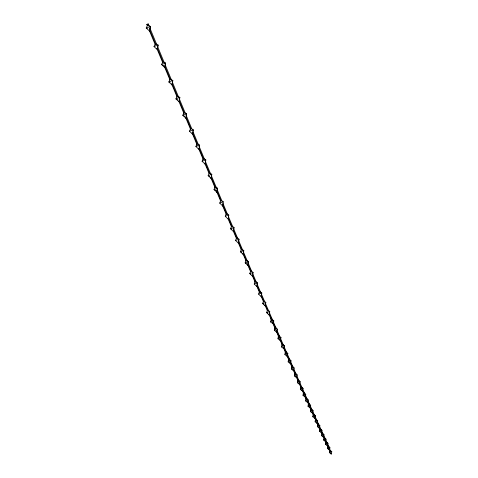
<?xml version="1.0" encoding="UTF-8"?>
<svg xmlns="http://www.w3.org/2000/svg" width="478" height="478" viewBox="0 0 478 478"><rect width="100%" height="100%" fill="white"/><g stroke="black" fill="none" stroke-linecap="round" stroke-linejoin="round"><path stroke-width="0.72" d="M327.484 448.519L327.824 445.562L329.922 447.659L329.324 450.013L327.484 448.519L328.314 447.181L327.824 445.562M329.384 452.612L329.718 449.684L331.798 451.764L331.206 454.1L329.384 452.612L330.208 451.292L329.718 449.684M321.533 435.703L321.885 432.656L324.048 434.813L323.421 437.221L321.533 435.703L322.375 434.293L321.885 432.656M323.558 440.065L323.911 437.053L326.05 439.186L325.434 441.582L323.558 440.065L324.401 438.685L323.911 437.053M325.542 444.337L325.888 441.355L328.01 443.47L327.4 445.843L325.542 444.337L326.378 442.975L325.888 441.355M315.11 421.823L315.48 418.68L317.715 420.897L317.051 423.365L315.11 421.823L315.97 420.341L315.48 418.68M317.338 426.675L317.703 423.562L319.913 425.761L319.262 428.21L317.338 426.675L318.199 425.217L317.703 423.562M319.459 431.24L319.818 428.157L322.005 430.337L321.365 432.769L319.459 431.24L320.308 429.806L319.818 428.157M310.443 411.624L310.825 408.415L313.108 410.68L312.421 413.189L310.443 411.624L311.315 410.094L310.825 408.415M312.803 416.78L313.18 413.607L315.438 415.848L314.763 418.334L312.803 416.78L313.67 415.274L313.18 413.607M303.022 395.414L303.422 392.103L305.783 394.434L305.054 396.997L303.022 395.414L303.912 393.794L303.422 392.103M305.556 400.946L305.95 397.672L308.28 399.978L307.569 402.524L305.556 400.946L306.44 399.357L305.95 397.672M308.023 406.348L308.418 403.109L310.724 405.392L310.025 407.919L308.023 406.348L308.908 404.788L308.418 403.109M297.376 382.776L297.794 379.395L300.202 381.767L299.449 384.372L297.376 382.776L298.278 381.091L297.794 379.395M300.309 389.403L300.722 386.057L303.106 388.411L302.365 390.992L300.309 389.403L301.212 387.754L300.722 386.057M291.299 369.034L291.729 365.58L294.191 368.006L293.408 370.641L291.299 369.034L292.213 367.283L291.729 365.58M294.376 375.989L294.801 372.571L297.232 374.967L296.462 377.59L294.376 375.989L295.285 374.268L294.801 372.571M284.912 354.61L285.36 351.085L287.881 353.553L287.063 356.224L284.912 354.61L285.838 352.788L285.36 351.085M288.144 361.912L288.587 358.422L291.072 360.866L290.271 363.519L288.144 361.912L289.065 360.125L288.587 358.422M281.572 347.034L282.026 343.467L284.571 345.958L283.735 348.647L281.572 347.034L282.498 345.17L282.026 343.467M274.312 330.346L274.79 326.707L277.389 329.24L276.517 331.965L274.312 330.346L275.25 328.398L274.79 326.707M277.987 338.794L278.453 335.192L281.028 337.707L280.174 340.408L277.987 338.794L278.919 336.888L278.453 335.192M269.275 315.217L269.765 311.489L267.525 309.881L266.61 312.624L269.275 315.217L268.971 314.082M270.715 322.07L271.199 318.396L273.828 320.959L272.938 323.69L270.715 322.07L271.659 320.087L271.199 318.396M265.338 306.117L265.84 302.347L263.575 300.74L262.637 303.5L265.338 306.117L265.039 304.988M247.968 265.547L248.506 261.615L246.17 260.02L245.142 262.828L247.968 265.547L247.688 264.448M243.272 254.541L243.822 250.562L241.462 248.972L240.41 251.792L243.272 254.541L242.997 253.442M222.7 205.964L223.304 201.806L220.866 200.258L219.701 203.114L222.7 205.964L222.461 204.913M217.024 192.425L217.645 188.224L215.19 186.689L213.995 189.551L217.024 192.425L216.791 191.391M211.192 178.503L211.826 174.255L209.346 172.743L208.121 175.605L211.192 178.503L210.965 177.493M205.187 164.181L205.833 159.885L203.341 158.391L202.08 161.259L205.187 164.181L204.978 163.189M192.622 134.187L193.303 129.795L190.77 128.343L189.437 131.217L192.622 134.187L192.341 132.764M185.984 118.281L186.683 113.842L184.132 112.414L182.763 115.282L185.984 118.281L185.727 116.895M172.11 85.018L172.845 80.477L170.258 79.109L168.806 81.971L172.11 85.018L171.895 83.722M164.85 67.613L165.603 63.024L162.998 61.686L161.504 64.542L164.85 67.613L164.659 66.364M157.364 49.664L158.134 45.028L155.517 43.725L153.976 46.569L157.364 49.664L157.202 48.469M148.18 23.9L146.202 28.023L149.638 31.148L150.433 26.451L146.776 24.42L148.18 23.9L149.034 25.961M329.061 449.063L329.706 449.655L329.862 448.776L323.702 435.339M157.573 47.089L158.134 45.028L153.976 46.569M165.227 64.363L165.603 63.024L161.504 64.542M172.277 82.425L172.845 80.477L168.806 81.971L170.043 82.67M179.489 98.671L179.865 97.41L177.302 96.012L175.886 98.874L179.154 101.898L179.865 97.41L175.886 98.874L177.702 99.884M186.109 115.676L186.683 113.842L182.763 115.282L184.544 116.25M192.921 130.984L193.303 129.795L189.437 131.217M199.093 146.836L199.673 145.103L197.157 143.627L195.861 146.495L199.009 149.447L199.673 145.103L195.861 146.495M205.355 161.289L205.833 159.885L202.08 161.259M258.568 294.131L259.524 291.359L261.807 292.966L261.299 296.778L258.568 294.131L261.807 292.966L261.329 294.03M254.23 284.034L255.21 281.249L257.511 282.856L256.991 286.704L254.23 284.034L257.511 282.856L257.033 283.938M216.677 190.877L217.645 188.224L213.995 189.551L215.602 190.346M235.552 240.452L236.628 237.62L239.012 239.203L238.444 243.224L235.552 240.452L239.012 239.203L238.283 240.996M233.575 228.753L234.059 227.522L231.663 225.951L230.551 228.795L233.485 231.591L234.059 227.522L230.551 228.795L231.824 229.386M225.258 216.307L226.393 213.457L228.813 215.016L228.221 219.133L225.258 216.307L228.813 215.016L228.329 216.277L232.971 227.217M247.789 263.324L248.506 261.615L245.142 262.828L246.343 263.36M252.587 273.488L253.071 272.376L250.747 270.775L249.743 273.571L252.539 276.266L253.071 272.376L249.743 273.571L250.926 274.085M211.826 174.255L208.121 175.605L209.764 176.436M219.701 203.114L223.304 201.806M243.822 250.562L240.41 251.792L241.635 252.342M265.84 302.347L262.637 303.5L263.76 303.96M269.765 311.489L266.61 312.624L267.71 313.066M331.798 451.764L330.208 451.292L331.206 454.1M329.922 447.659L328.314 447.181L329.324 450.013M328.01 443.47L326.378 442.975L327.4 445.843M326.05 439.186L324.401 438.685L325.434 441.582M324.048 434.813L322.375 434.293L323.421 437.221M322.005 430.337L320.308 429.806L321.365 432.769M319.913 425.761L318.199 425.217L319.262 428.21M317.715 420.897L315.97 420.341L317.051 423.365M315.438 415.848L313.67 415.274L314.763 418.334M313.108 410.68L311.315 410.094L312.421 413.189M310.724 405.392L308.908 404.788L310.025 407.919M308.28 399.978L306.44 399.357L307.569 402.524M305.783 394.434L303.912 393.794L305.054 396.997M303.106 388.411L301.212 387.754L302.365 390.992M300.202 381.767L298.278 381.091L299.449 384.372M297.232 374.967L295.285 374.268L296.462 377.59M294.191 368.006L292.213 367.283L293.408 370.641M291.072 360.866L289.065 360.125L290.271 363.519M287.881 353.553L285.838 352.788L287.063 356.224M284.571 345.958L282.498 345.17L283.735 348.647M281.028 337.707L278.919 336.888L280.174 340.408M277.389 329.24L275.25 328.398L276.517 331.965M273.828 320.959L271.659 320.087L272.938 323.69M162.765 65.271L164.032 66M147.302 28.68L146.202 28.023L150.433 26.451L149.5 30L149.638 31.148M316.992 422.881L317.607 424.219M319.155 427.577L320.087 429.591M321.324 432.279L321.939 433.618M325.345 441.003L326.277 443.022M327.203 445.036L328.129 447.05M317.063 422.158L318.294 424.84M319.22 426.854L320.146 428.862M321.383 431.544L322.303 433.558M323.23 435.572L324.156 437.585M325.393 440.262L326.313 442.275M327.55 444.958L328.476 446.972M329.091 448.31L329.706 449.655M317.231 421.232L323.086 433.994M302.233 389.474L304.05 393.472M305.263 396.143L306.165 398.144M307.683 401.478L309.194 404.812M310.103 406.814L311.614 410.148M312.522 412.15L313.735 414.82M314.644 416.822L315.85 419.487M302.108 390.156L303.626 393.496M304.839 396.166L306.051 398.837M307.264 401.508L308.483 404.173M310.001 407.513L310.909 409.515M312.427 412.855L313.335 414.856M314.554 417.527L315.767 420.198M302.723 389.158L307.258 399.184M307.862 400.516L316.932 420.562M283.801 347.524L285.88 352.262M287.069 354.969L289.148 359.707M290.337 362.414L292.124 366.471M293.313 369.177L295.093 373.24M296.581 376.622L298.069 380.004M299.551 383.392L301.038 386.774M283.615 348.199L285.701 352.937M286.896 355.644L288.682 359.707M290.17 363.095L291.962 367.158M293.151 369.87L294.639 373.252M296.133 376.64L297.919 380.703M299.109 383.41L300.901 387.473M283.418 345.134L280.478 338.328M284.016 346.49L286.985 353.266M287.577 354.622L293.217 367.492M293.809 368.849L296.187 374.268M296.778 375.624L299.15 381.05M299.748 382.4L302.12 387.825M259.99 292.428L256.782 284.936M261.167 295.153L263.808 301.271M264.985 303.996L267.925 310.796M269.389 314.201L271.45 318.963M273.213 323.044L275.268 327.806M276.439 330.531L278.794 335.968M280.263 339.374L282.319 344.136M259.452 292.405L256.817 286.274M260.922 295.81L263.575 301.935M265.045 305.334L267.405 310.784M268.875 314.183L271.229 319.633M272.705 323.032L275.059 328.482M276.236 331.2L278.298 335.968M279.767 339.368L281.829 344.136M260.528 292.016L257.033 283.836M261.113 293.378L264.633 301.552M265.517 303.596L268.744 311.088M269.329 312.451L276.374 328.792M276.959 330.155L279.893 336.966M231.818 226.315L228.347 218.111M233.563 230.402L237.046 238.582M238.205 241.312L241.689 249.492M243.141 252.898L246.624 261.078M247.783 263.802L250.98 271.301M252.719 275.394L255.622 282.211M231.513 226.954L228.03 218.763M233.258 231.047L236.461 238.546M238.205 242.639L241.402 250.137M242.86 253.543L246.056 261.048M247.508 264.454L250.711 271.952M252.163 275.364L255.073 282.181M233.551 228.58L237.895 238.815M238.767 240.858L242.824 250.412M243.404 251.775L247.467 261.323M248.046 262.691L251.81 271.558M252.683 273.607L256.453 282.474M192.019 132.866L197.205 145.234M198.645 148.67L203.258 159.664M204.698 163.1L209.017 173.412M210.744 177.535L215.07 187.842M216.51 191.278L220.543 200.897M222.27 205.02L226.303 214.64M198.472 144.774L193.01 131.713L192.682 132.914L197.283 143.908M199.045 146.149L204.5 159.21M205.361 161.271L210.822 174.339M211.396 175.713L216.564 188.087M217.143 189.461L222.025 201.148M222.885 203.21L227.48 214.21M199.009 148.031L203.61 159.025M205.337 163.147L209.651 173.454M211.091 176.89L215.405 187.197M216.839 190.632L221.153 200.939M222.593 204.369L226.62 213.989M146.776 24.42L147.344 25.794M149.351 30.598L155.362 45.01M156.796 48.445L162.813 62.857M164.528 66.974L169.971 80.017M171.686 84.134L177.129 97.177M178.844 101.294L184 113.65M185.434 117.08L190.585 129.436M149.889 28.023L156.742 44.502M157.603 46.563L164.456 63.042M165.024 64.416L171.596 80.208M172.45 82.27L178.73 97.375M179.591 99.436L185.589 113.86M186.157 115.234L191.869 128.964M149.494 29.266L155.786 44.37M157.507 48.487L163.225 62.212M164.653 65.647L170.371 79.372M172.086 83.495L177.523 96.532M178.951 99.968L184.389 113.011M186.103 117.128L190.961 128.797M259.524 291.359L259.966 292.602"/></g></svg>
